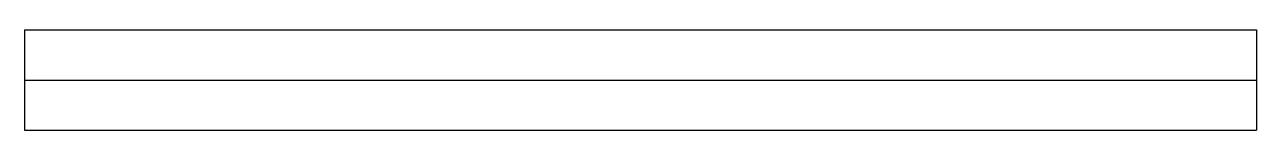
# Model space of a CAD drawing. Units: millimetres at full size, sheet at 1:100. Extents: x -15551 to 8939, y -16735 to -14735.
import ezdxf

# ---------------------------------------------------------------- set-up
doc = ezdxf.new("R2010")
doc.units = ezdxf.units.MM
doc.header["$LTSCALE"] = 100
doc.layers.add('0-0', color=7, linetype='Continuous')

msp = doc.modelspace()

# ---------------------------------------------------------------- linework, layer by layer
at = {"layer": '0-0'}
for p, q in [((-15551, -14734.7), (-15551, -16734.7)), ((-15551, -14734.7), (8938.8, -14734.7)), ((8938.8, -14734.7), (8938.8, -16734.7)), ((-15551, -15734.7), (8938.8, -15734.7)), ((-15551, -16734.7), (8938.8, -16734.7))]:
    msp.add_line(p, q, dxfattribs=at)

doc.saveas('drawing.dxf')
